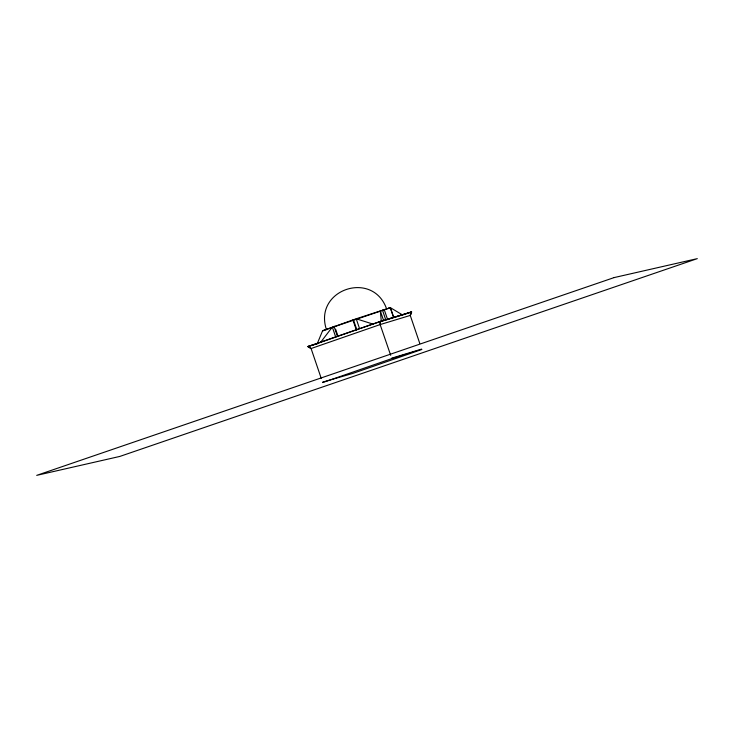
<?xml version="1.0" encoding="UTF-8"?>
<svg xmlns="http://www.w3.org/2000/svg" width="734" height="734" viewBox="0 0 734 734"><rect width="100%" height="100%" fill="white"/><g stroke="black" fill="none" stroke-linecap="round" stroke-linejoin="round"><path stroke-width="1.1" d="M390.69 355.32L380.139 324.575L380.148 321.464L411.655 311.904L410.251 315.427L419.747 343.338M317.666 343.503L307.812 346.567L311.088 348.531L380.212 324.547L380.221 321.446L307.885 346.54L311.088 348.531L321.235 378.349M410.178 315.455L411.581 311.922L379.276 321.804M382.093 321.088L383.671 320.712L380.276 310.748L381.304 321.281L372.918 324.079L356.219 318.785L352.898 319.914L322.584 330.768L317.345 343.457L359.605 328.749L356.219 318.785L390.405 307.674L402.434 314.904L394.883 317.29M320.74 342.172L332.318 327.08L335.713 337.044M326.382 329.419L386.653 309.023C372.844 269.479 313.299 289.627 326.382 329.419L326.447 329.52M387.488 308.775L390.405 307.674L393.8 317.638M360.633 328.392L372.918 324.079M322.822 330.768L324.556 330.172M388.506 308.252L390.24 307.647L393.635 317.611L385.845 320.052L382.46 310.087M401.755 315.308L411.581 311.922L410.251 315.427L380.139 324.575M322.676 382.57L391.8 358.587L421.839 349.476L352.715 373.45L322.538 382.166M334.603 326.281L334.089 326.437L337.475 336.401L337.998 336.245L335.622 329.272M322.584 330.768L326.859 329.548M307.812 346.567L318.648 343.273M391.589 358.21L421.628 349.09M384.185 309.482L387.58 319.446M353.421 319.758L356.816 329.722M352.898 319.914L356.293 329.878M614.147 277.58L36.7 475.366L119.853 456.42L697.3 258.634L614.147 277.58"/></g></svg>
